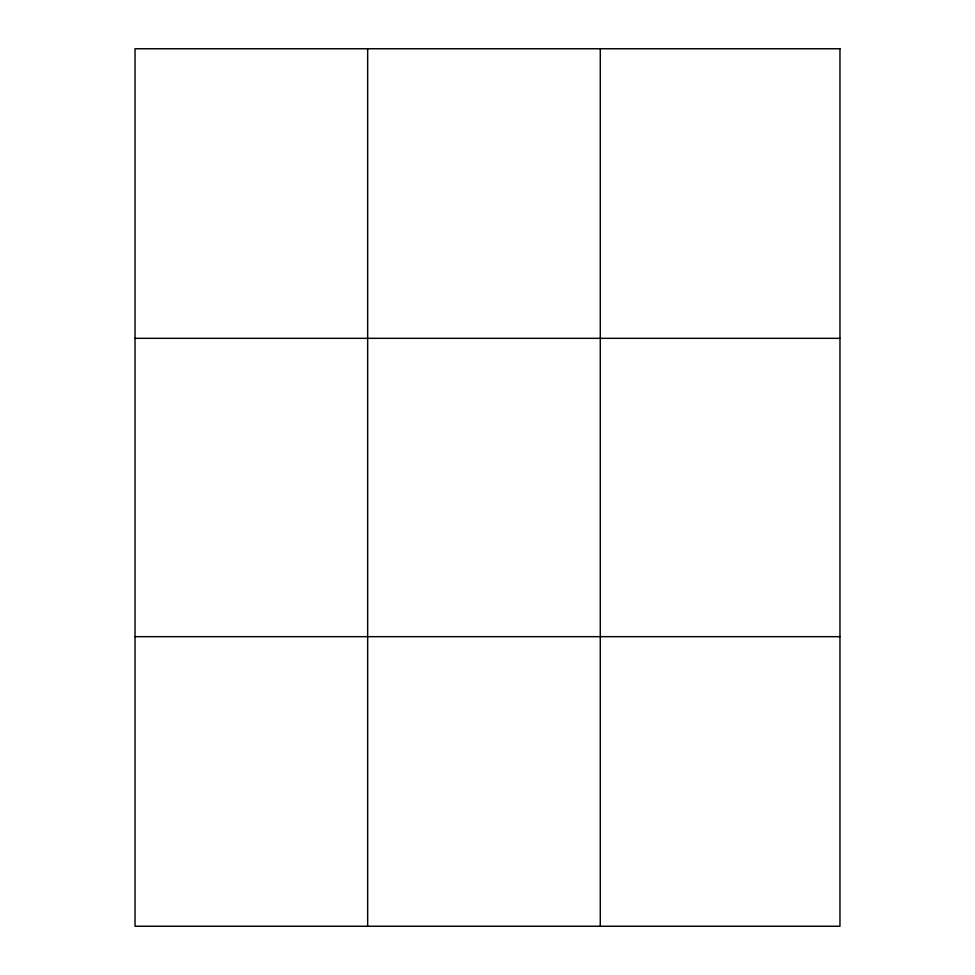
<?xml version="1.0" encoding="UTF-8"?>
<svg xmlns="http://www.w3.org/2000/svg" width="975" height="975" viewBox="0 0 975 975"><rect width="100%" height="100%" fill="white"/><g stroke="black" fill="none" stroke-linecap="round" stroke-linejoin="round"><path stroke-width="1.46" d="M367.66 926.25L367.66 48.75M600.283 926.25L600.283 48.75M135.037 338.325L839.963 338.325M135.037 636.675L839.963 636.675M839.963 48.75L839.963 926.25L135.037 926.25L135.037 48.75L839.963 48.75"/></g></svg>
